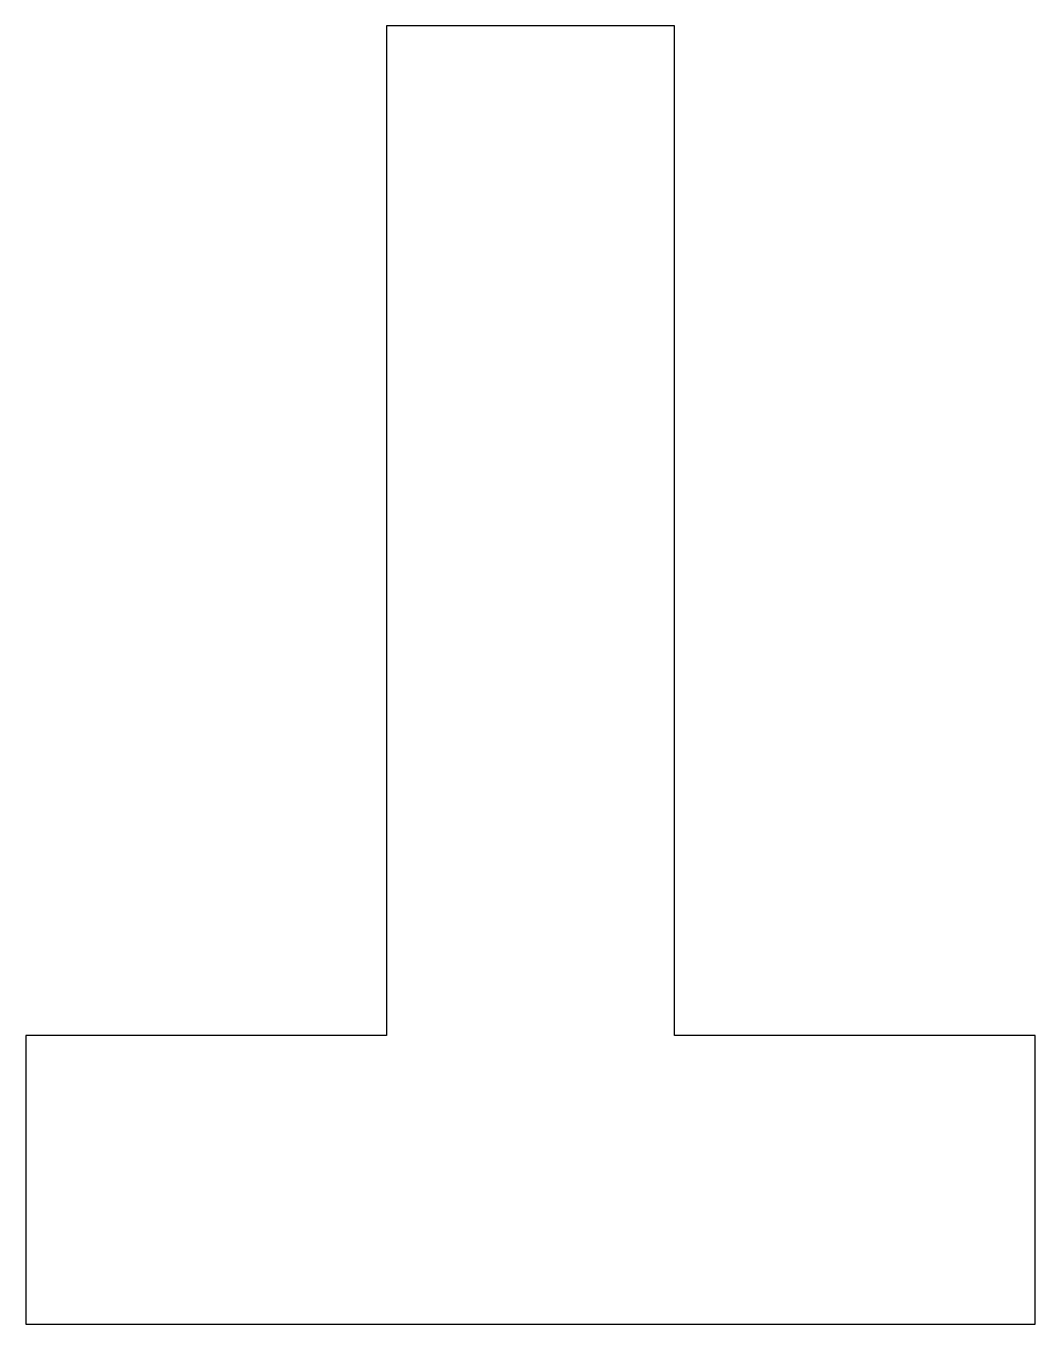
# Model space of a CAD drawing. Header units: millimetres. Extents: x 39.48 to 46.48, y 274.74 to 283.74.
import ezdxf

# ---------------------------------------------------------------- set-up
doc = ezdxf.new("R2010")
doc.units = ezdxf.units.MM
doc.layers.add('Layer_1', color=7, linetype='CONTINUOUS')

msp = doc.modelspace()

# ---------------------------------------------------------------- linework, layer by layer
at = {"layer": 'Layer_1', "color": 7}
msp.add_lwpolyline([(46.482433, 274.743477), (46.482433, 276.743356), (43.98233, 276.743356), (43.98233, 283.743446), (41.98245, 283.743446), (41.98245, 276.743356), (39.482345, 276.743356), (39.482345, 274.743477)], close=True, dxfattribs=at)

doc.saveas('drawing.dxf')
